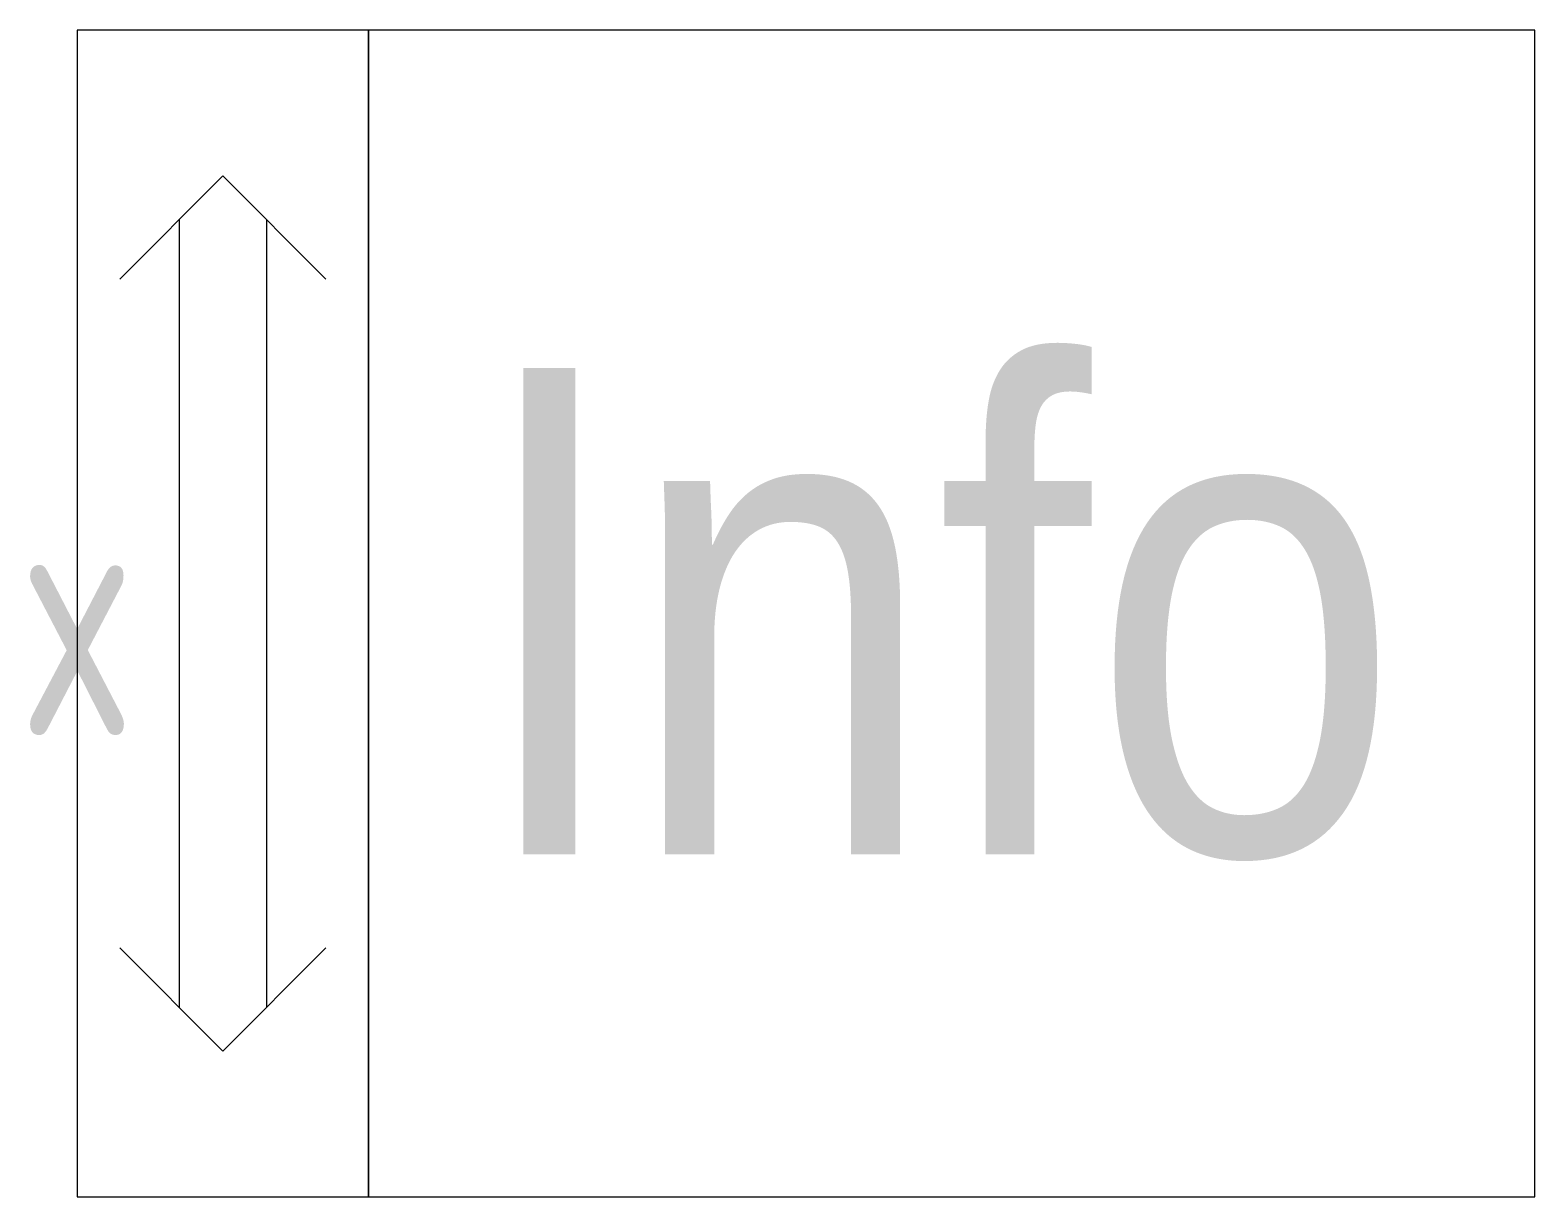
# Model space of a CAD drawing. Header units: metres. Extents: x -162 to 83385, y -62392 to -1971.
# Drawn here: x 79731.7 to 80041.4, y -14493 to -14253 of the extents above; entities that cross this region are included whole.
import ezdxf
from ezdxf.enums import TextEntityAlignment as Align

# ---------------------------------------------------------------- set-up
doc = ezdxf.new("R2010")
doc.units = ezdxf.units.M
doc.header["$LTSCALE"] = 0.5
for name, color, linetype, lineweight in [('ELIN_Attribut_01_Produkt_ID', 7, 'Continuous', 0), ('ELIN_Attribut_02_Stromkreis', 7, 'Continuous', 0), ('ELIN_Attribut_03_Verteilerbereich', 7, 'Continuous', 0), ('ELIN_Attribut_04_Montagehoehe', 7, 'Continuous', 0), ('ELIN_Attribut_05_Montageart', 7, 'Continuous', 0), ('ELIN_Attribut_06_Tuernummer', 7, 'Continuous', 0), ('ELIN_Attribut_07_Bemerkung', 7, 'Continuous', 0), ('ELIN_Attribut_08_Adresse', 7, 'Continuous', 0), ('ELIN_Attribut_10_AKZ1', 7, 'Continuous', 0), ('ELIN_Attribut_11_AKZ2', 7, 'Continuous', 0), ('ELIN_Attribut_12_Sonstiges1', 7, 'Continuous', 0), ('ELIN_Attribut_13_Sonstiges2', 7, 'Continuous', 0), ('ELIN_Attribut_14_Bauteil', 7, 'Continuous', 0), ('ELIN_Attribut_15_Ebene', 7, 'Continuous', 0), ('ELIN_Attribut_16_Raumnummer', 7, 'Continuous', 0), ('ELIN_Attribut_17_Raumname', 7, 'Continuous', 0), ('ELIN_Attribut_18_Montageabschnitt', 7, 'Continuous', 0), ('ELIN_Attribut_Basispunkt', 2, 'Continuous', 0), ('ELIN_Attribute_GEMOS', 11, 'Continuous', 0), ('ELIN_EIB_WA_KNX', 10, 'Continuous', 0)]:
    doc.layers.add(name, color=color, linetype=linetype, lineweight=lineweight)
doc.layers.get('0').off()
doc.styles.add('ARIAL_N', font='ARIALN.TTF')
doc.styles.add('ELIN_Attribute', font='isocp.shx', dxfattribs={"width": 0.8})

# ---------------------------------------------------------------- blocks, each defined once
blk = doc.blocks.new('ELIN_EIB_KNX_INFO_DISPLAY')
at = {"color": 0, "lineweight": 0}
for p, q in [((30, 90), (8.79, 68.79)), ((30, 90), (51.21, 68.79)), ((21, 81), (21, -81)), ((39, 81), (39, -81)), ((8.79, -68.79), (30, -90)), ((51.21, -68.79), (30, -90))]:
    blk.add_line(p, q, dxfattribs=at)
at = {"color": 0}
for points in [[(60, 120), (0, 120), (0, -120), (60, -120)], [(60, -120), (300, -120), (300, 120), (60, 120)]]:
    blk.add_lwpolyline(points, close=True, dxfattribs=at)
at = {"color": 0, "style": 'ARIAL_N'}
blk.add_text('Info', height=100, dxfattribs=at).set_placement((81.26, -49.5))
at = {"layer": 'ELIN_Attribut_01_Produkt_ID', "style": 'ELIN_Attribute', "width": 0.8, "flags": 8}
blk.add_attdef('01_PRODUKT_ID', (407, -14.62, 0), '', height=150, dxfattribs=at)
at = {"layer": 'ELIN_Attribut_02_Stromkreis', "style": 'ELIN_Attribute', "width": 0.8, "flags": 8}
blk.add_attdef('02_STROMKREIS', (407, 185.38, 0), '', height=150, dxfattribs=at)
at = {"layer": 'ELIN_Attribut_03_Verteilerbereich', "style": 'ELIN_Attribute', "width": 0.8, "flags": 8}
blk.add_attdef('03_VERTEILERBEREICH', (-247.54, -404.4, 0), '', height=125, dxfattribs=at)
at = {"layer": 'ELIN_Attribut_04_Montagehoehe', "style": 'ELIN_Attribute', "width": 0.8, "flags": 8}
blk.add_attdef('04_MONTAGEHOEHE', text='', height=125, dxfattribs=at).set_placement((-104.91, -14.62, 0), align=Align.RIGHT)
at = {"layer": 'ELIN_Attribut_05_Montageart', "style": 'ELIN_Attribute', "width": 0.8, "flags": 8}
blk.add_attdef('05_MONTAGEART', (407, -204.4, 0), '', height=125, dxfattribs=at)
at = {"layer": 'ELIN_Attribut_06_Tuernummer', "style": 'ELIN_Attribute', "width": 0.8, "flags": 8}
blk.add_attdef('06_TUERNUMMER', text='', height=125, dxfattribs=at).set_placement((-104.91, -214.62, 0), align=Align.RIGHT)
at = {"layer": 'ELIN_Attribut_07_Bemerkung', "style": 'ELIN_Attribute', "width": 0.8, "flags": 8}
blk.add_attdef('07_BEMERKUNG', (-247.54, -604.4, 0), '', height=125, dxfattribs=at)
at = {"layer": 'ELIN_Attribut_08_Adresse', "style": 'ELIN_Attribute', "width": 0.8, "flags": 8}
blk.add_attdef('08_ADRESSE', (-247.54, -804.4, 0), '', height=125, dxfattribs=at)
at = {"layer": 'ELIN_Attribut_10_AKZ1', "style": 'ELIN_Attribute', "width": 0.8, "flags": 8}
blk.add_attdef('10_AKZ1', (-247.54, -1204.4, 0), '', height=125, dxfattribs=at)
at = {"layer": 'ELIN_Attribut_11_AKZ2', "style": 'ELIN_Attribute', "width": 0.8, "flags": 8}
blk.add_attdef('11_AKZ2', (-247.54, -1404.4, 0), '', height=125, dxfattribs=at)
at = {"layer": 'ELIN_Attribut_12_Sonstiges1', "style": 'ELIN_Attribute', "width": 0.8, "flags": 8}
blk.add_attdef('12_SONSTIGES1', (-247.54, -1604.4, 0), '', height=125, dxfattribs=at)
at = {"layer": 'ELIN_Attribut_13_Sonstiges2', "style": 'ELIN_Attribute', "width": 0.8, "flags": 8}
blk.add_attdef('13_SONSTIGES2', (-247.54, -1804.4, 0), '', height=125, dxfattribs=at)
at = {"layer": 'ELIN_Attribut_14_Bauteil', "style": 'ELIN_Attribute', "width": 0.8, "flags": 8}
blk.add_attdef('14_BAUTEIL', (-247.54, -2004.4, 0), '', height=125, dxfattribs=at)
at = {"layer": 'ELIN_Attribut_15_Ebene', "style": 'ELIN_Attribute', "width": 0.8, "flags": 8}
blk.add_attdef('15_EBENE', (-247.54, -2204.4, 0), '', height=125, dxfattribs=at)
at = {"layer": 'ELIN_Attribut_16_Raumnummer', "style": 'ELIN_Attribute', "width": 0.8, "flags": 8}
blk.add_attdef('16_RAUMNUMMER', (-247.54, -2404.4, 0), '', height=125, dxfattribs=at)
at = {"layer": 'ELIN_Attribut_17_Raumname', "style": 'ELIN_Attribute', "width": 0.8, "flags": 8}
blk.add_attdef('17_RAUMNAME', (-247.54, -2604.4, 0), '', height=125, dxfattribs=at)
at = {"layer": 'ELIN_Attribut_18_Montageabschnitt', "style": 'ELIN_Attribute', "width": 0.8, "flags": 8}
blk.add_attdef('18_MONTAGEABSCHNITT', (-247.54, -2804.4, 0), '', height=125, dxfattribs=at)
at = {"layer": 'ELIN_Attribut_Basispunkt', "style": 'ELIN_Attribute', "width": 0.8, "flags": 8}
blk.add_attdef('Basispunkt', text='', height=50, dxfattribs=at).set_placement((0, 0), align=Align.MIDDLE)
at = {"layer": 'ELIN_Attribute_GEMOS', "style": 'ELIN_Attribute', "width": 0.6, "flags": 8}
for tag, p in [('G01_PRO02ID', (1620.46, 183.63)), ('G02_BEZEICHNUNG', (1620.46, -14.62, 0)), ('G03_DESCRIPTION', (1620.46, -204.4, 0)), ('G04_GEMOS-SYMBOL', (1623.81, -404.4, 0)), ('G05_GEMOS-TYP', (1623.81, -604.4, 0)), ('G06_ORTSKENNUNG', (1620.46, -804.4, 0)), ('G08_FREI1', (1620.46, -1004.4, 0)), ('G08_FREI2', (1620.46, -1204.4, 0))]:
    blk.add_attdef(tag, p, '', height=125, dxfattribs=at)

msp = doc.modelspace()

# ---------------------------------------------------------------- block references
at = {"layer": 'ELIN_EIB_WA_KNX', "lineweight": 0}
ref = msp.add_blockref('ELIN_EIB_KNX_INFO_DISPLAY', (79741.36, -14372.97), dxfattribs=at)
ref.add_attrib('Basispunkt', 'x', dxfattribs={"layer": 'ELIN_Attribut_Basispunkt', "height": 50, "style": 'ELIN_Attribute', "width": 0.8}).set_placement((79741.36, -14372.97), align=Align.MIDDLE)

doc.saveas('drawing.dxf')
